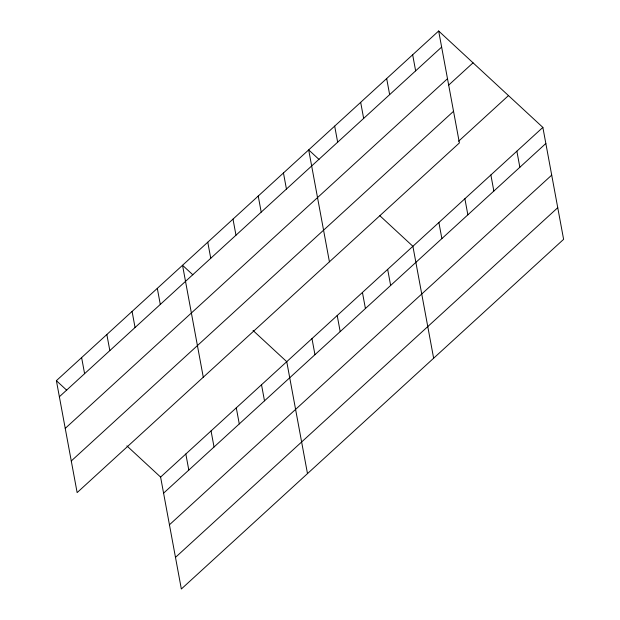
<?xml version="1.0" encoding="UTF-8"?>
<svg xmlns="http://www.w3.org/2000/svg" width="620" height="620" viewBox="0 0 620 620"><rect width="100%" height="100%" fill="white"/><g stroke="black" fill="none" stroke-linecap="round" stroke-linejoin="round"><path stroke-width="0.93" d="M438.658 31L459.397 142.925L77.136 492.598L56.389 380.672L438.658 31L542.864 127.402L563.611 239.328L181.342 589L160.603 477.075L126.899 445.896M59.373 396.754L441.634 47.081M65.232 428.381L447.5 78.709M448.454 85.304L473.045 62.814M71.277 460.97L453.538 111.298M458.599 141.221L508.478 95.589M160.603 477.075L542.864 127.402M163.579 493.156L545.848 143.491M169.446 524.784L551.707 175.119M175.483 557.372L557.744 207.7M319.006 159.433L308.683 149.885L329.429 261.81M379.882 215.752L412.897 246.295L433.636 358.221M192.859 274.823L182.536 265.275L203.283 377.208M253.045 330.507L286.75 361.685L307.489 473.61M56.389 380.672L66.712 390.213M516.871 151.179L519.855 167.268M490.877 174.956L493.853 191.045M464.884 198.733L467.86 214.822M412.664 54.777L415.64 70.866M438.89 222.518L441.866 238.599M386.671 78.554L389.647 94.643M360.677 102.331L363.653 118.42M387.663 269.367L390.647 285.456M334.676 126.108L337.66 142.197M362.437 292.446L365.42 308.535M337.203 315.526L340.186 331.615M283.456 172.965L286.44 189.054M311.976 338.605L314.96 354.687M258.23 196.044L261.206 212.125M232.996 219.124L235.98 235.205M261.516 384.764L264.5 400.846M207.77 242.203L210.746 258.284M236.29 407.836L239.274 423.925M211.056 430.916L214.04 447.005M157.309 288.354L160.293 304.443M185.829 453.995L188.813 470.084M132.083 311.434L135.059 327.523M106.849 334.513L109.833 350.594M81.623 357.593L84.599 373.674"/></g></svg>
